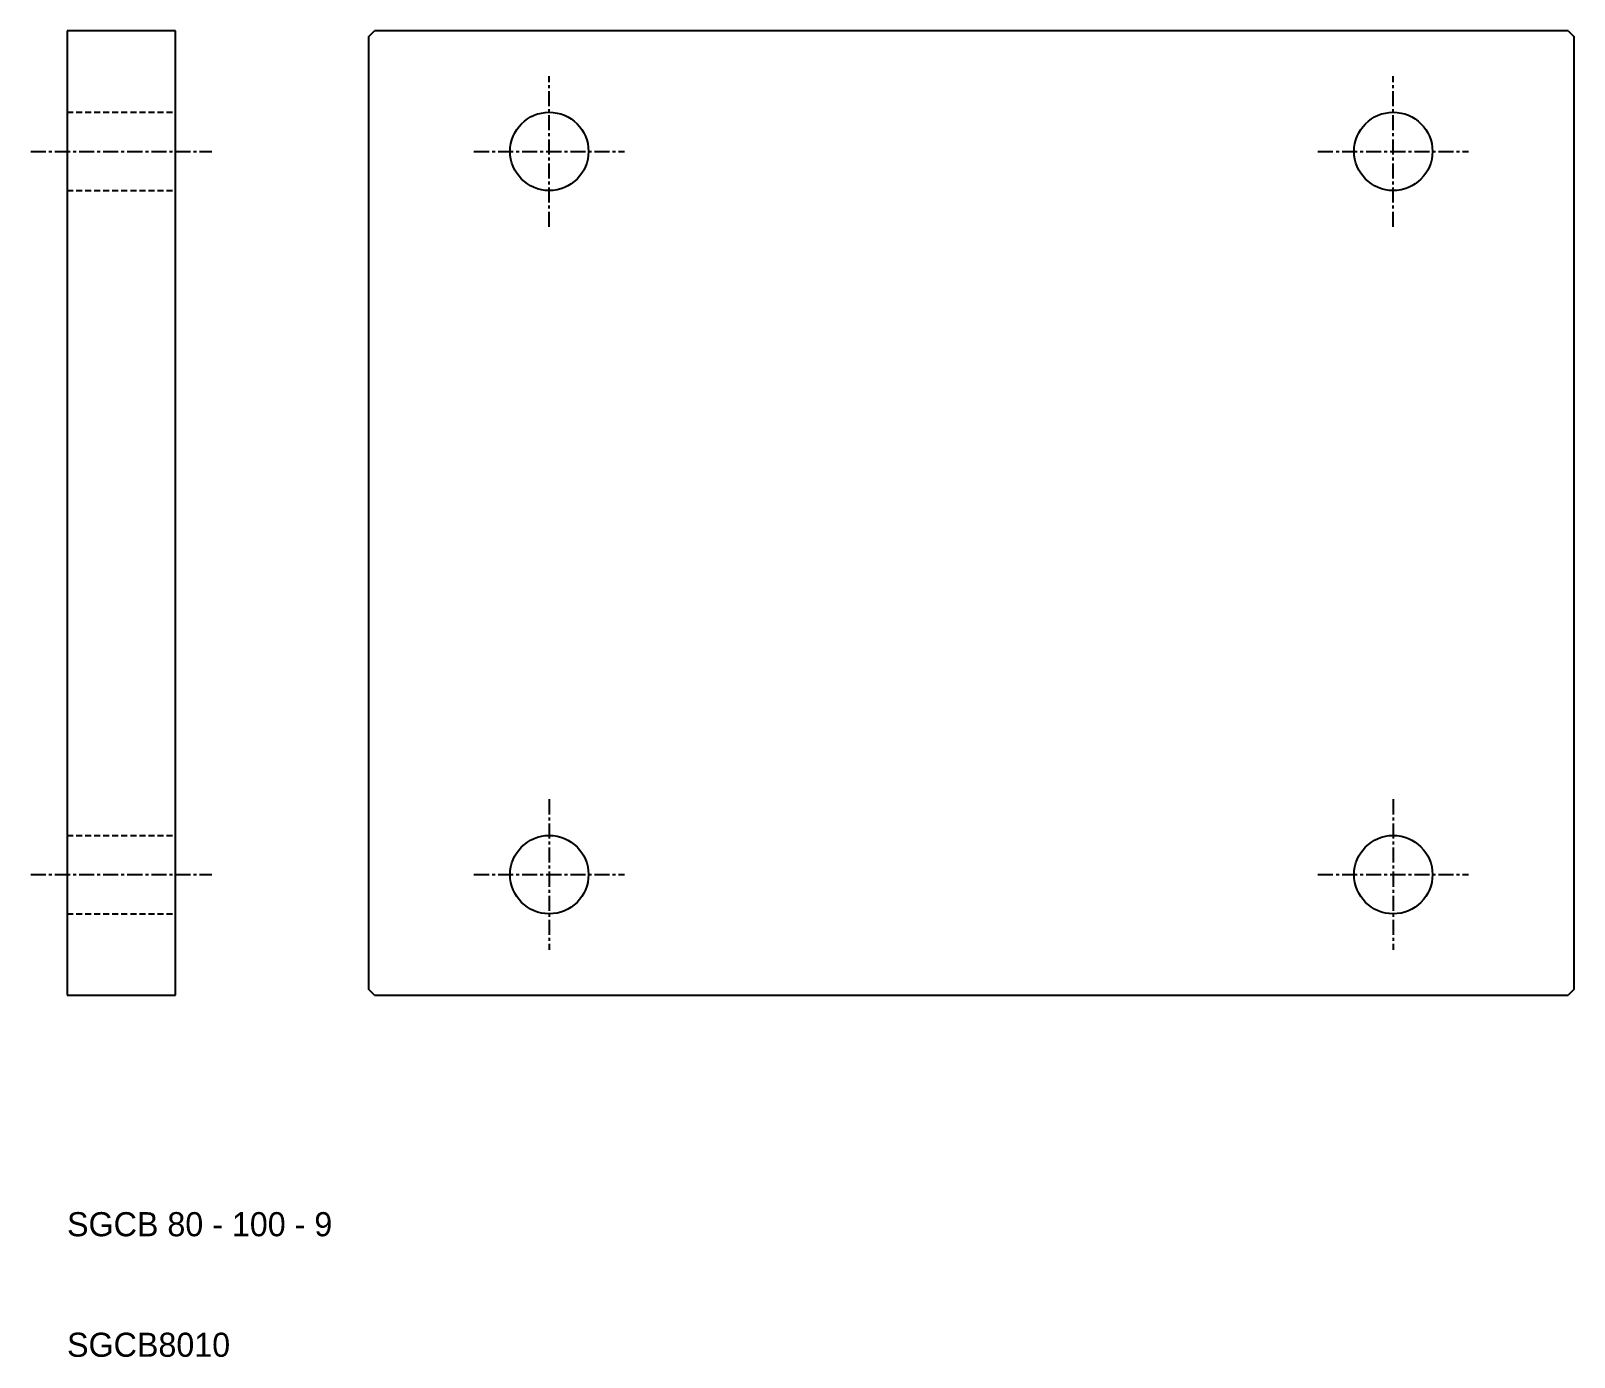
# Model space of a CAD drawing. Extents: x 7 to 135, y 10 to 120.
import ezdxf

# ---------------------------------------------------------------- set-up
doc = ezdxf.new("R2010")
doc.units = 0
doc.linetypes.add('CENTER', pattern=[2, 1.25, -0.25, 0.25, -0.25])
doc.linetypes.add('DASHED', pattern=[0.75, 0.5, -0.25])
doc.layers.get('0').update_dxf_attribs({"linetype": 'CONTINUOUS'})
doc.layers.add('CENTER', color=1, linetype='CENTER')

msp = doc.modelspace()

# ---------------------------------------------------------------- linework, layer by layer
at = {"color": 7, "linetype": 'CONTINUOUS'}
for p, q in [((10, 120), (10, 40)), ((19, 120), (10, 120)), ((19, 40), (19, 120)), ((35, 119.5), (35.5, 120)), ((35, 119.5), (35, 40.5)), ((134.5, 120), (35.5, 120)), ((134.5, 120), (135, 119.5)), ((135, 40.5), (135, 119.5)), ((10, 40), (19, 40)), ((35.5, 40), (35, 40.5)), ((35.5, 40), (134.5, 40)), ((135, 40.5), (134.5, 40))]:
    msp.add_line(p, q, dxfattribs=at)
at = {"color": 3, "linetype": 'DASHED'}
for p, q in [((10, 113.25), (19, 113.25)), ((10, 106.75), (19, 106.75)), ((10, 53.25), (19, 53.25)), ((10, 46.75), (19, 46.75))]:
    msp.add_line(p, q, dxfattribs=at)
at = {"color": 7, "linetype": 'CONTINUOUS'}
for centre in [(50, 110), (120, 110), (50, 50), (120, 50)]:
    msp.add_circle(centre, 3.25, dxfattribs=at)
at = {"layer": 'CENTER', "color": 1, "linetype": 'CENTER'}
for p, q in [((50, 103.75), (50, 116.25)), ((120, 103.75), (120, 116.25)), ((7, 110), (22, 110)), ((43.75, 110), (56.25, 110)), ((113.75, 110), (126.25, 110)), ((50, 56.25), (50, 43.75)), ((120, 56.25), (120, 43.75)), ((7, 50), (22, 50)), ((43.75, 50), (56.25, 50)), ((113.75, 50), (126.25, 50))]:
    msp.add_line(p, q, dxfattribs=at)

# ---------------------------------------------------------------- texts
at = {"color": 7, "linetype": 'CONTINUOUS'}
for s, p in [('SGCB 80 - 100 - 9', (10, 20)), ('SGCB8010', (10, 10))]:
    msp.add_text(s, height=2, dxfattribs=at).set_placement(p)

doc.saveas('drawing.dxf')
